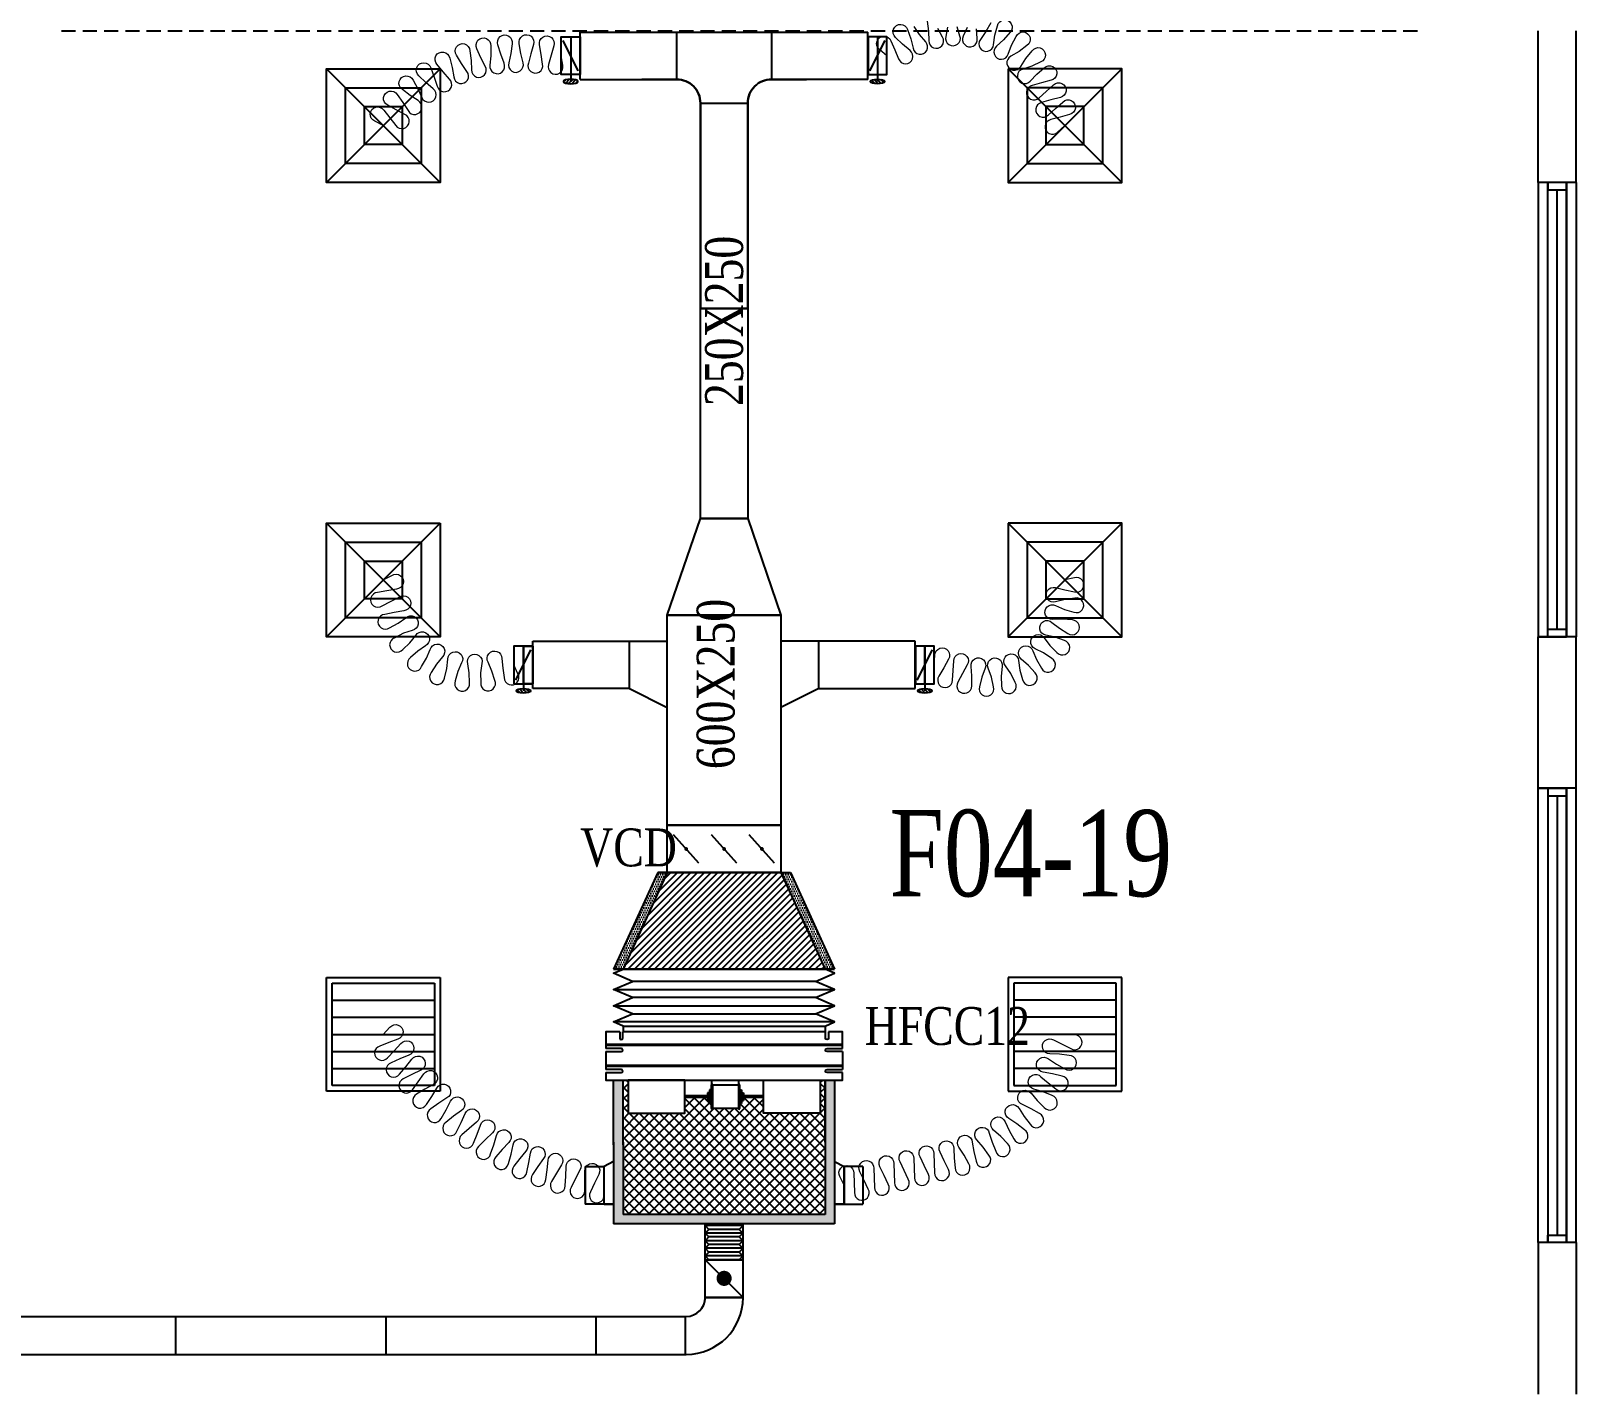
# Model space of a CAD drawing. Header units: metres. Extents: x 352651 to 1421851, y -87441 to -24441.
# Drawn here: x 657921 to 666082, y -48460 to -41260 of the extents above; entities that cross this region are included whole.
import ezdxf

# ---------------------------------------------------------------- set-up
doc = ezdxf.new("R2010")
doc.units = ezdxf.units.M
doc.header["$LTSCALE"] = 300
doc.header["$MEASUREMENT"] = 0
doc.linetypes.add('DASHED2', pattern=[0.375, 0.25, -0.125])
for name, color, linetype in [('bat noi mem', 4, 'CONTINUOUS'), ('CUA', 8, 'CONTINUOUS'), ('CUAGIO', 2, 'CONTINUOUS'), ('KHUAT', 8, 'DASHED2'), ('KT', 1, 'CONTINUOUS'), ('THAY', 9, 'CONTINUOUS'), ('thiet bi', 11, 'CONTINUOUS'), ('TUONG', 7, 'CONTINUOUS')]:
    doc.layers.add(name, color=color, linetype=linetype)
doc.layers.add('noi mem', color=5, linetype='BATTING', lineweight=0)
doc.styles.add('PHU', font='vntimeh.shx', dxfattribs={"width": 0.8})
doc.styles.add('ROMANS', font='romans.shx', dxfattribs={"width": 0.75, "bigfont": 'romancvn.shx'})
doc.linetypes.add('BATTING', pattern='A,0.0001,-0.1,[134,ltypeshp.shx,S=0.1,R=0,X=-0.1,Y=0],-0.2,[134,ltypeshp.shx,S=0.1,R=180,X=0.1,Y=0],-0.1', length=0.4001)
pattern_1 = [(0, (200395.673, -331490.506), (6.25, 12.5), [0, -12.5])]

# ---------------------------------------------------------------- blocks, each defined once
blk = doc.blocks.new('SAD')
at = {"layer": 'CUAGIO', "color": 8}
for p, q in [((-300, -300), (300, 300)), ((300, -300), (-300, 300))]:
    blk.add_line(p, q, dxfattribs=at)
at = {"layer": 'CUAGIO'}
blk.add_lwpolyline([(300, -300), (300, 300), (-300, 300), (-300, -300)], close=True, dxfattribs=at)
at = {"layer": 'CUAGIO', "color": 8}
for points in [[(200, -200), (200, 200), (-200, 200), (-200, -200)], [(100, -100), (100, 100), (-100, 100), (-100, -100)]]:
    blk.add_lwpolyline(points, close=True, dxfattribs=at)
blk = doc.blocks.new('SAG')
at = {"layer": 'CUAGIO'}
for p, q in [((-300, 300), (-300, -300)), ((300, 300), (-300, 300)), ((300, -300), (300, 300)), ((-300, -300), (300, -300))]:
    blk.add_line(p, q, dxfattribs=at)
at = {"layer": 'CUAGIO', "color": 8}
for p, q in [((-270, 270), (-270, -270)), ((270, 270), (-270, 270)), ((-180, -270), (-180, 270)), ((-90, -270), (-90, 270)), ((0, -270), (0, 270)), ((90, -270), (90, 270)), ((180, -270), (180, 270)), ((270, -270), (270, 270)), ((-270, -270), (270, -270))]:
    blk.add_line(p, q, dxfattribs=at)
blk = doc.blocks.new('1-van gio D200')
at = {"layer": 'CUAGIO'}
h = blk.add_hatch(dxfattribs=at)
h.set_pattern_fill('ANSI31', color=256, scale=100, style=0)
edge = h.paths.add_edge_path()
edge.add_ellipse((486127, -58494), major_axis=(-38.1, 0), ratio=0.310482, start_angle=0, end_angle=360, ccw=False)
for p, q in [((486127, -58257.4), (486127, -58494)), ((486167, -58437.3), (486087.1, -58277.5))]:
    blk.add_line(p, q, dxfattribs=at)
at = {"layer": 'CUAGIO', "const_width": 3}
for points in [[(486127, -58457.4), (486177, -58457.4), (486177, -58257.4), (486077, -58257.4), (486077, -58457.4), (486127, -58457.4)], [(486127, -58257.4), (486127, -58494)], [(486167, -58437.3), (486087.1, -58277.5)]]:
    blk.add_lwpolyline(points, dxfattribs=at)
at = {"layer": 'CUAGIO'}
blk.add_lwpolyline([(486177, -58457.4), (486077, -58457.4), (486077, -58257.4), (486177, -58257.4)], close=True, dxfattribs=at)
at = {"layer": 'CUAGIO', "const_width": 5.35}
blk.add_lwpolyline([(486130.7, -58357.4, -1), (486123.3, -58357.4, -1)], format="xyb", close=True, dxfattribs=at)
at = {"layer": 'CUAGIO', "extrusion": (0, 0, -1)}
blk.add_ellipse((486127, -58494), major_axis=(-38.1, 0), ratio=0.310482, start_param=-1.570796, end_param=4.712389, dxfattribs=at)

msp = doc.modelspace()

# ---------------------------------------------------------------- hatches: boundary and pattern name
at = {"layer": 'CUAGIO'}
h = msp.add_hatch(dxfattribs=at)
h.set_pattern_fill('DOTS', color=256, scale=200, style=0)
h.set_pattern_definition(pattern_1)
h.paths.add_polyline_path([(661048.6, -46215.4), (660998.6, -46215.4), (661232.1, -45705.4), (661282.1, -45705.4)])
h = msp.add_hatch(dxfattribs=at)
h.set_pattern_fill('ANSI31', color=256, scale=200, style=0)
h.set_pattern_definition([(45, (-181458.12, -89186.35), (-17.6776695, 17.6776695), [])])
h.paths.add_polyline_path([(661882.1, -45705.4), (661282.1, -45705.4), (661048.6, -46215.4), (662115.6, -46215.4)])
h = msp.add_hatch(dxfattribs=at)
h.set_pattern_fill('DOTS', color=256, scale=200, style=0)
h.set_pattern_definition(pattern_1)
h.paths.add_polyline_path([(661882.1, -45705.4), (661932.1, -45705.4), (662165.6, -46215.4), (662115.6, -46215.4)])
h = msp.add_hatch(dxfattribs=at)
h.set_pattern_fill('DOTS', color=2, scale=200, style=0)
h.set_pattern_definition([(0, (110488.365, 9924.605), (6.25, 12.5), [0, -12.5])])
h.paths.add_polyline_path([(662165.6, -46800.9), (662115.6, -46800.9), (662115.6, -47510.9), (661048.6, -47510.9), (661048.6, -47128.2), (661048.6, -46800.9), (660998.6, -46800.9), (660998.6, -47143.2), (660998.6, -47560.9), (662165.6, -47560.9)])
at = {"layer": 'CUAGIO', "ltscale": 1.5}
h = msp.add_hatch(dxfattribs=at)
h.set_pattern_fill('ANSI37', color=9, scale=300, angle=360, style=0)
h.set_pattern_definition([(45, (194203.714, -651.24), (-26.5165043, 26.5165043), []), (135, (194203.714, -651.24), (-26.5165043, -26.5165043), [])])
h.paths.add_polyline_path([(662115.6, -47510.9), (662115.6, -46800.9), (662089.6, -46800.9), (662089.6, -46975.9), (661789.6, -46975.9), (661789.6, -46892.9), (661684.3, -46892.9), (661684.3, -46908.6), (661673.8, -46908.6), (661673.8, -46924.4), (661663.9, -46924.4), (661663.9, -46949.3, -1), (661657.4, -46951.4), (661521.2, -46951.4, -1), (661514.8, -46949.3), (661514.8, -46924.4), (661504.9, -46924.4), (661504.9, -46908.6), (661494.3, -46908.6), (661494.3, -46892.9), (661374.7, -46892.9), (661374.7, -46975.9), (661074.7, -46975.9), (661074.7, -46800.9), (661048.6, -46800.9), (661048.6, -47143.2), (661048.6, -47510.9)])

# ---------------------------------------------------------------- linework, layer by layer
at = {"layer": 'bat noi mem'}
for p, q in [((661048.6, -46215.4), (662115.6, -46215.4)), ((662115.6, -46215.4), (661048.6, -46215.4)), ((660998.6, -46322.5), (662165.6, -46322.5)), ((662065.6, -46279.7), (661098.6, -46279.7)), ((660998.6, -46408.2), (662165.6, -46408.2)), ((662065.6, -46365.4), (661098.6, -46365.4)), ((662165.6, -46493.9), (660998.6, -46493.9)), ((661098.6, -46451.1), (662065.6, -46451.1)), ((661482.1, -47569.6), (661490.8, -47560.9)), ((661682.1, -47569.6), (661482.1, -47569.6)), ((661482.1, -47569.6), (661502.1, -47589.6)), ((661682.1, -47569.6), (661662.1, -47589.6)), ((661682.1, -47569.6), (661673.4, -47560.9)), ((661502.1, -47589.6), (661482.1, -47609.6)), ((661682.1, -47609.6), (661482.1, -47609.6)), ((661482.1, -47609.6), (661502.1, -47629.6)), ((661502.1, -47629.6), (661482.1, -47649.6)), ((661682.1, -47649.6), (661482.1, -47649.6)), ((661482.1, -47649.6), (661502.1, -47669.6)), ((661662.1, -47589.6), (661502.1, -47589.6)), ((661662.1, -47629.6), (661502.1, -47629.6)), ((661662.1, -47589.6), (661682.1, -47609.6)), ((661682.1, -47609.6), (661662.1, -47629.6)), ((661662.1, -47629.6), (661682.1, -47649.6)), ((661682.1, -47649.6), (661662.1, -47669.6)), ((661502.1, -47669.6), (661482.1, -47689.6)), ((661682.1, -47689.6), (661482.1, -47689.6)), ((661482.1, -47689.6), (661502.1, -47709.6)), ((661502.1, -47709.6), (661482.1, -47729.6)), ((661682.1, -47729.6), (661482.1, -47729.6)), ((661482.1, -47729.6), (661502.1, -47749.6)), ((661662.1, -47669.6), (661502.1, -47669.6)), ((661662.1, -47709.6), (661502.1, -47709.6)), ((661662.1, -47669.6), (661682.1, -47689.6)), ((661682.1, -47689.6), (661662.1, -47709.6)), ((661662.1, -47709.6), (661682.1, -47729.6)), ((661682.1, -47729.6), (661662.1, -47749.6)), ((661662.1, -47749.6), (661502.1, -47749.6))]:
    msp.add_line(p, q, dxfattribs=at)
for points in [[(661048.6, -46515.4), (660998.6, -46493.9), (661098.6, -46451.1), (660998.6, -46408.2), (661098.6, -46365.4), (660998.6, -46322.5), (661098.6, -46279.7), (660998.6, -46236.8), (661048.6, -46215.4)], [(662115.6, -46515.4), (662165.6, -46493.9), (662065.6, -46451.1), (662165.6, -46408.2), (662065.6, -46365.4), (662165.6, -46322.5), (662065.6, -46279.7), (662165.6, -46236.8), (662115.6, -46215.4)]]:
    msp.add_lwpolyline(points, dxfattribs=at)
at = {"layer": 'CUA', "linetype": 'Continuous'}
for p, q in [((665932.1, -44459.6), (665932.1, -42059.6)), ((665982.1, -44419.6), (665982.1, -42099.6)), ((666032.1, -42059.6), (666032.1, -44459.6)), ((666032.1, -44459.6), (666032.1, -42059.6)), ((665932.1, -45259.6), (665932.1, -47659.6)), ((666032.1, -47659.6), (666032.1, -45259.6)), ((666032.1, -45259.6), (666032.1, -47659.6)), ((665982.1, -45299.6), (665982.1, -47619.6))]:
    msp.add_line(p, q, dxfattribs=at)
for points in [[(665932.1, -42059.6), (665932.1, -42099.6), (666032.1, -42099.6), (666032.1, -42059.6)], [(665932.1, -44459.6), (665932.1, -44419.6), (666032.1, -44419.6), (666032.1, -44459.6)], [(665932.1, -45259.6), (665932.1, -45299.6), (666032.1, -45299.6), (666032.1, -45259.6)], [(665932.1, -47659.6), (665932.1, -47619.6), (666032.1, -47619.6), (666032.1, -47659.6)]]:
    msp.add_lwpolyline(points, close=True, dxfattribs=at)
at = {"layer": 'CUAGIO'}
for p, q in [((660822.1, -41515.4), (660822.1, -41265.4)), ((661332.1, -41515.4), (661332.1, -41265.4)), ((661832.1, -41265.4), (661832.1, -41515.4)), ((662342.1, -41515.4), (662342.1, -41265.4)), ((661457.1, -41640.4), (661707.1, -41640.4)), ((660572.1, -44733.5), (660572.1, -44483.5)), ((660572.1, -44483.5), (661282.1, -44483.5)), ((661082.1, -44733.5), (661082.1, -44483.5)), ((662592.1, -44483.5), (661882.1, -44483.5)), ((662082.1, -44733.5), (662082.1, -44483.5)), ((662592.1, -44733.5), (662592.1, -44483.5)), ((661082.1, -44733.5), (660572.1, -44733.5)), ((661082.1, -44733.5), (661282.1, -44833.5)), ((662082.1, -44733.5), (661882.1, -44833.5)), ((662082.1, -44733.5), (662592.1, -44733.5)), ((661882.1, -45455.4), (661282.1, -45455.4)), ((661449.1, -45654.7), (661315.2, -45506.1)), ((661649.1, -45654.7), (661515.2, -45506.1)), ((661849.1, -45654.7), (661715.2, -45506.1)), ((661232.1, -45705.4), (660998.6, -46215.4)), ((661282.1, -45705.4), (661048.6, -46215.4)), ((661282.1, -45705.4), (661232.1, -45705.4)), ((661232.1, -45705.4), (661932.1, -45705.4)), ((661282.1, -45705.4), (661232.1, -45705.4)), ((661882.1, -45705.4), (662115.6, -46215.4)), ((661882.1, -45705.4), (661932.1, -45705.4)), ((661882.1, -45705.4), (661932.1, -45705.4)), ((661932.1, -45705.4), (662165.6, -46215.4)), ((662165.6, -46215.4), (660998.6, -46215.4)), ((660998.6, -46215.4), (662165.6, -46215.4)), ((661048.6, -46215.4), (662115.6, -46215.4)), ((662115.6, -46215.4), (661048.6, -46215.4)), ((660998.6, -47143.2), (660998.6, -46800.9)), ((661048.6, -47143.2), (661048.6, -46800.9)), ((662115.6, -47128.2), (662115.6, -46800.9)), ((660998.6, -47128.2), (660998.6, -47560.9)), ((661048.6, -47128.2), (661048.6, -47510.9)), ((662115.6, -47128.2), (662115.6, -47509.1)), ((660848.9, -47256.9), (660848.9, -47456.9)), ((660948.6, -47456.9), (660948.6, -47256.9)), ((660948.6, -47456.9), (660948.6, -47256.9)), ((662215.6, -47256.9), (662215.6, -47456.9)), ((662215.6, -47456.9), (662215.6, -47256.9)), ((662315.3, -47256.9), (662315.3, -47456.9)), ((660948.6, -47456.9), (660848.9, -47456.9)), ((662215.6, -47456.9), (662315.3, -47456.9)), ((661482.1, -47749.6), (661682.1, -47949.6)), ((661482.1, -47963.5), (661482.1, -47752.6)), ((661682.1, -47963.5), (661682.1, -47752.6)), ((661682.1, -47963.5), (661682.1, -47752.6)), ((661682.1, -47949.6), (661482.1, -47949.6)), ((651207.1, -48049.6), (661382.1, -48049.6)), ((658687.1, -48249.6), (658687.1, -48049.6)), ((659797.1, -48249.6), (659797.1, -48049.6)), ((660907.1, -48250.9), (660907.1, -48050.9)), ((661378, -48249.6), (661378, -48049.6)), ((654247.1, -48249.6), (661382.1, -48249.6))]:
    msp.add_line(p, q, dxfattribs=at)
at = {"layer": 'CUAGIO', "ltscale": 1.5}
msp.add_line((660822.1, -41265.4), (662342.1, -41265.4), dxfattribs=at)
at = {"layer": 'CUAGIO', "color": 2}
for p, q in [((662115.6, -46800.9), (662115.6, -47510.9)), ((662165.6, -46800.9), (662165.6, -47560.9)), ((662165.6, -47560.9), (660998.6, -47560.9)), ((662115.6, -47510.9), (661048.6, -47510.9)), ((661482.1, -47950.9), (661482.1, -47560.9)), ((661682.1, -47950.9), (661682.1, -47560.9)), ((661482.1, -47749.6), (661682.1, -47749.6)), ((661482.1, -47949.6), (661682.1, -47949.6))]:
    msp.add_line(p, q, dxfattribs=at)
at = {"layer": 'CUAGIO'}
for points in [[(660822.1, -41515.4), (661332.1, -41515.4, -0.414214), (661457.1, -41640.4), (661457.1, -42725.4), (661707.1, -42725.4), (661707.1, -41640.4, -0.414214), (661832.1, -41515.4), (662017.1, -41515.4)], [(662342.1, -41515.4), (661832.1, -41515.4, 0.414214), (661707.1, -41640.4), (661707.1, -42725.4), (661457.1, -42725.4), (661457.1, -41640.4, 0.414214), (661332.1, -41515.4), (661147.1, -41515.4)]]:
    msp.add_lwpolyline(points, format="xyb", dxfattribs=at)
for points in [[(661457.1, -43835.4), (661457.1, -42725.4), (661707.1, -42725.4), (661707.1, -43835.4)], [(661882.1, -44345.4), (661282.1, -44345.4), (661457.1, -43835.4), (661707.1, -43835.4)], [(660572.1, -44708.5), (660522.1, -44708.5), (660522.1, -44508.5), (660572.1, -44508.5)], [(662592.1, -44708.5), (662642.1, -44708.5), (662642.1, -44508.5), (662592.1, -44508.5)], [(661282.1, -45455.4), (661882.1, -45455.4), (661882.1, -45705.4), (661282.1, -45705.4)]]:
    msp.add_lwpolyline(points, close=True, dxfattribs=at)
at = {"layer": 'CUAGIO', "color": 2}
msp.add_lwpolyline([(661282.1, -44345.4), (661882.1, -44345.4), (661882.1, -45455.4), (661282.1, -45455.4)], close=True, dxfattribs=at)
at = {"layer": 'CUAGIO'}
for points, const_width in [([(661377.1, -45580.4, 1), (661387.1, -45580.4, 1)], 10), ([(661577.1, -45580.4, 1), (661587.1, -45580.4, 1)], 10), ([(661777.1, -45580.4, 1), (661787.1, -45580.4, 1)], 10), ([(661562.1, -47848.3, 1), (661602.1, -47848.3, 1)], 40)]:
    msp.add_lwpolyline(points, format="xyb", close=True, dxfattribs=dict(at, const_width=const_width))
for points in [[(660998.6, -47231.7), (660948.6, -47256.9)], [(662165.6, -47231.7), (662215.6, -47256.9)], [(660848.9, -47256.9), (660948.6, -47256.9)], [(662315.3, -47256.9), (662215.6, -47256.9)], [(660998.6, -47456.9), (660948.6, -47456.9)], [(660948.6, -47456.9), (660998.6, -47456.9)], [(662165.6, -47456.9), (662215.6, -47456.9)], [(662215.6, -47456.9), (662165.6, -47456.9)]]:
    msp.add_lwpolyline(points, dxfattribs=at)
for radius in [100, 300]:
    msp.add_arc((661382.1, -47949.6), radius, 270, 0, dxfattribs=at)
at = {"layer": 'KHUAT'}
msp.add_line((658082.1, -41259.6), (665282.1, -41259.6), dxfattribs=at)
at = {"layer": 'noi mem', "linetype": 'ByBlock', "ltscale": 1.5}
for points in [[(662655.3, -41209), (662662.1, -41260.6), (662663.1, -41311.3, 1.333333), (662735.7, -41292.4), (662711.8, -41247.7)], [(662990.2, -41217.8), (662965.2, -41263.4), (662935.9, -41304.8, 1.333333), (663005.6, -41332.6), (663012.9, -41282.4), (663026, -41232.1, -1.333333), (663092.4, -41267), (663058.3, -41306.3), (663021, -41340.7, 1.333333), (663083.2, -41382.5), (663100.9, -41335), (663124.4, -41288.5, -1.333333), (663181.9, -41336.6), (663140.3, -41367.9), (663096.6, -41393.7, 1.333333), (663148.7, -41447.6), (663176, -41404.8), (663208.6, -41364.3, -1.333333), (663254.8, -41423.5), (663207.5, -41445.3), (663159.4, -41461.3, 1.333333), (663199, -41525), (663234.7, -41488.9), (663272.9, -41454.6, -1.333333), (663308.8, -41520.5), (663259.2, -41534), (663209.7, -41547.6, 1.333333), (663245.6, -41613.4), (663283.8, -41579.1), (663322.1, -41544.8, -1.333333), (663358, -41610.7), (663308.4, -41624.2), (663258.8, -41637.8, 1.333333), (663294.7, -41703.6), (663333, -41669.4), (663371.2, -41635.1, -1.333333), (663407.1, -41700.9), (663357.6, -41714.5), (663308, -41728, 1.333333), (663343.9, -41793.9), (663382.1, -41759.6)], [(659782.1, -41759.6), (659736.7, -41736.1, -1.333333), (659784.4, -41678.2), (659816.1, -41718.4), (659847.8, -41758.5, 1.333333), (659895.6, -41700.7), (659850.1, -41677.2), (659805.4, -41651.6, -1.333333), (659855.4, -41595.7), (659885.7, -41637.4), (659912.8, -41680.3, 1.333333), (659966.3, -41627.7), (659923.8, -41599.9), (659882.7, -41568.8, -1.333333), (659939.4, -41519.8), (659964.2, -41565), (659985.6, -41611, 1.333333), (660045.3, -41565.6), (660006.8, -41532.7), (659969.9, -41496.6, -1.333333), (660032.4, -41455.2), (660051.3, -41503.2), (660066.6, -41551.5, 1.333333), (660131.6, -41514.2), (660097.6, -41476.6), (660065.6, -41436.1, -1.333333), (660132.9, -41403), (660145.5, -41453), (660154.6, -41502.9, 1.333333), (660223.8, -41474.2), (660194.8, -41432.5), (660168.3, -41388.3, -1.333333), (660239.3, -41364), (660245.4, -41415.2), (660248, -41465.9, 1.333333), (660320.3, -41446.2), (660296.9, -41401.2), (660276.2, -41354, -1.333333), (660349.7, -41338.9), (660349.2, -41390.5), (660345.3, -41441.1, 1.333333), (660419.6, -41430.8), (660402.1, -41383.1), (660387.6, -41333.7, -1.333333), (660462.4, -41328.1), (660455.4, -41379.2), (660445.1, -41428.9, 1.333333), (660520.1, -41428.1), (660508.8, -41378.7), (660500.4, -41328, -1.333333), (660575.3, -41331.5), (660562.1, -41381.2), (660548.5, -41430.5, 1.333333), (660623.4, -41434.8), (660615.5, -41384.3), (660607.6, -41333.7, -1.333333), (660682.4, -41338), (660668.8, -41387.3), (660655.2, -41436.6, 1.333333), (660730, -41440.9), (660722.1, -41390.4)], [(662442.1, -41390.4), (662403.1, -41357, -1.333333), (662463.6, -41312.7), (662483.6, -41360), (662503.6, -41407.4, 1.333333), (662564.1, -41363.1), (662525.1, -41329.7), (662487.7, -41293.6, -1.333333), (662550.7, -41252.9), (662568.2, -41301.9), (662579.9, -41351.3, 1.333333), (662646.8, -41317.5), (662614.1, -41278.8), (662585.1, -41235.6, -1.333333)], [(662762.6, -41240), (662752.9, -41289.8, 1.333333), (662827.8, -41286.5), (662813.8, -41237.8)], [(662865.1, -41240.9), (662845.2, -41287.6, 1.333333), (662919.1, -41300.1), (662915.7, -41249.5)], [(659782.1, -44159.6), (659827.1, -44136.6, -1.333333), (659851.2, -44207.6), (659801.5, -44216.7), (659751.8, -44225.8, 1.333333), (659775.8, -44296.8), (659820.8, -44273.9), (659865.9, -44250.9, -1.333333), (659889.9, -44321.9), (659840.2, -44331), (659790.1, -44341.3, 1.333333), (659815.6, -44411.9), (659860.7, -44387.7), (659901, -44358.9, -1.333333), (659935.1, -44425.7), (659888.2, -44441.4), (659842.1, -44464.7, 1.333333), (659885.2, -44526.1), (659922.8, -44490.8), (659953.5, -44452, -1.333333), (660004.7, -44506.8), (659963.9, -44534.9), (659926.1, -44569.9, 1.333333), (659984.3, -44617.1), (660010.7, -44572.8), (660029.7, -44527.1, -1.333333), (660093.9, -44565.7), (660062.4, -44603.9), (660035.6, -44648, 1.333333), (660104.7, -44677.4), (660117.9, -44627.5), (660123.5, -44578.3, -1.333333), (660195.9, -44597.8), (660176.1, -44643.2), (660162.5, -44692.9, 1.333333), (660236.9, -44702.2), (660235.9, -44650.6), (660227.8, -44601.8, -1.333333), (660302.8, -44600.6), (660296.2, -44649.7), (660296.8, -44701.3, 1.333333), (660370.9, -44689.7), (660355.8, -44640.4), (660335.7, -44594.3, -1.333333), (660408.1, -44574.7), (660414, -44624.7), (660420.4, -44674.8, 1.333333), (660492.6, -44654.7), (660472.1, -44608.5)], [(662692.1, -44608.5), (662695.4, -44557.3, -1.333333), (662767.2, -44578.7), (662741.8, -44623.3), (662716.4, -44667.9, 1.333333), (662788.3, -44689.4), (662791.5, -44638.2), (662794.7, -44587, -1.333333), (662866.6, -44608.4), (662841.2, -44653), (662817.2, -44699.2, 1.333333), (662889.8, -44718.1), (662891.3, -44666), (662886.3, -44615.8, -1.333333), (662960.6, -44625.6), (662942.7, -44672.9), (662930.8, -44723.6, 1.333333), (663005.8, -44724), (662994.5, -44673.2), (662977.1, -44625.7, -1.333333), (663051.5, -44616.7), (663045.9, -44666.9), (663047, -44719.1, 1.333333), (663119.8, -44700.8), (663096.2, -44654.3), (663067.5, -44612.7, -1.333333), (663137.4, -44585.5), (663144.4, -44635.5), (663158.5, -44685.7, 1.333333), (663224.4, -44649.9), (663189.9, -44610.8), (663151.8, -44577.6, -1.333333), (663212.7, -44533.8), (663232, -44580.5), (663258.1, -44625.6, 1.333333), (663313, -44574.5), (663269.9, -44545.2), (663224.7, -44522.6, -1.333333), (663272.8, -44465), (663303.1, -44505.4), (663339.7, -44542.6, 1.333333), (663380.1, -44479.4), (663331, -44461.8), (663281.6, -44451.2, -1.333333), (663313.8, -44383.4), (663353.3, -44415), (663397.9, -44441.9, 1.333333), (663421.4, -44370.7), (663369.5, -44365.8), (663319, -44367.8, -1.333333), (663333.3, -44294.2), (663379.3, -44314.9), (663429.3, -44329.9, 1.333333), (663434.2, -44255), (663382.7, -44263.2), (663332.8, -44275.1, -1.333333), (663332.4, -44200.1), (663382.5, -44211.4), (663432.5, -44222.7, 1.333333), (663432.1, -44147.7), (663382.1, -44159.6)], [(659782.1, -46559.6), (659817.3, -46522.2, -1.333333), (659859, -46584.5), (659811.1, -46602.8), (659763.2, -46621.1, 1.333333), (659805, -46683.4), (659840.1, -46646), (659874.4, -46608.1, -1.333333), (659917.3, -46669.6), (659869.9, -46688.7), (659822.8, -46709.5, 1.333333), (659867.6, -46769.6), (659901, -46730.4), (659932.8, -46690.5, -1.333333), (659979.5, -46749.1), (659933.4, -46771.2), (659887.7, -46794.9, 1.333333), (659936.2, -46852.1), (659967, -46810.8), (659996.3, -46768.9, -1.333333), (660046.6, -46824.6), (660001.9, -46849.5), (659957.8, -46876, 1.333333), (660009.9, -46930), (660038.1, -46886.9), (660064.6, -46843.3, -1.333333), (660118.3, -46895.6), (660075.3, -46923.3), (660033, -46952.6, 1.333333), (660088.3, -47003.2), (660113.7, -46958.4), (660137.4, -46913.1, -1.333333), (660194.3, -46962), (660153.2, -46992.3), (660112.8, -47024.2, 1.333333), (660171.2, -47071.3), (660193.7, -47024.9), (660214.6, -46978.3, -1.333333), (660274.4, -47023.5), (660235.3, -47056.3), (660196.9, -47090.7, 1.333333), (660258.2, -47134), (660277.8, -47086.3), (660295.6, -47038.4, -1.333333), (660358.2, -47079.8), (660321.2, -47115), (660285.1, -47151.7, 1.333333), (660349, -47191), (660365.5, -47142.3), (660380.3, -47093.4, -1.333333), (660445.4, -47130.7), (660410.7, -47168.2), (660377, -47207.1, 1.333333), (660443.2, -47242.3), (660456.6, -47192.6), (660468.3, -47142.8, -1.333333), (660535.6, -47176), (660503.3, -47215.6), (660472.1, -47256.5, 1.333333), (660540.5, -47287.5), (660550.7, -47237.1), (660559.3, -47186.7, -1.333333), (660628.5, -47215.5), (660598.8, -47257), (660570.2, -47299.9, 1.333333), (660640.4, -47326.5), (660647.4, -47275.5), (660652.8, -47224.7, -1.333333), (660723.7, -47249.1), (660696.7, -47292.4), (660670.9, -47337, 1.333333), (660742.5, -47359.1), (660746.4, -47307.8), (660748.5, -47256.7, -1.333333), (660820.8, -47276.6), (660796.6, -47321.6), (660773.6, -47367.7, 1.333333), (660846.5, -47385.3), (660847.2, -47333.8), (660847.1, -47282.5, -1.333333), (660920.2, -47299.2), (660897.9, -47345.4), (660875.6, -47391.5, 1.333333), (660948.7, -47408.2), (660948.6, -47356.9)], [(662215.6, -47356.9), (662193.8, -47310.8, -1.333333), (662266.6, -47292.9), (662268.6, -47343.9), (662270.5, -47394.9, 1.333333), (662343.4, -47377.1), (662321.5, -47331), (662299.6, -47284.8, -1.333333), (662372.4, -47267), (662374.4, -47318), (662376.4, -47369, 1.333333), (662449.2, -47351.1), (662427.3, -47305), (662405.4, -47258.8, -1.333333), (662478.3, -47241), (662480.2, -47292), (662482.2, -47343, 1.333333), (662555, -47325.1), (662533.2, -47279), (662511.3, -47232.9, -1.333333), (662584.1, -47215), (662586.1, -47266), (662588, -47317, 1.333333), (662660.9, -47299.1), (662639, -47253), (662617.1, -47206.9, -1.333333), (662689.9, -47189), (662691.9, -47240), (662693.9, -47291, 1.333333), (662766.7, -47273.1), (662744.8, -47227), (662722.8, -47181, -1.333333), (662795.6, -47162.9), (662797.7, -47213.8), (662802.6, -47265.1, 1.333333), (662874.4, -47243.2), (662849.8, -47197.9), (662822.5, -47155.3, -1.333333), (662892.6, -47128.5), (662900.7, -47178.4), (662912.6, -47228.5, 1.333333), (662980.7, -47197), (662950.1, -47155.5), (662917.2, -47117.1, -1.333333), (662982.9, -47080.9), (662997.8, -47129.2), (663016.5, -47177.2, 1.333333), (663079.6, -47136.6), (663043.6, -47099.7), (663005.8, -47066.2, -1.333333), (663065.9, -47021.3), (663087.3, -47067.1), (663112.4, -47112.1, 1.333333), (663169.3, -47063.2), (663128.6, -47031.6), (663086.5, -47003.6, -1.333333), (663139.9, -46950.9), (663167.4, -46993.4), (663198.4, -47034.4, 1.333333), (663248, -46978.2), (663203.4, -46952.5), (663157.8, -46930.5, -1.333333), (663203.5, -46871), (663236.5, -46909.2), (663273, -46945.7, 1.333333), (663314.4, -46883.1), (663266.6, -46863.8), (663218.5, -46848.3, -1.333333), (663255.5, -46783.1), (663293.5, -46816.4), (663334.6, -46847.5, 1.333333), (663367, -46779.9), (663317, -46767.3), (663267.2, -46758.6, -1.333333), (663294.9, -46688.9), (663337.2, -46716.7), (663382.1, -46741.8, 1.333333), (663404.9, -46670.4), (663353.7, -46664.8), (663302.8, -46661.6, -1.333333), (663322.4, -46589.2), (663368, -46612.2), (663413.6, -46635.1, 1.333333), (663433.1, -46562.7), (663382.1, -46559.6)]]:
    msp.add_lwpolyline(points, format="xyb", dxfattribs=at)
at = {"layer": 'THAY', "linetype": 'Continuous'}
for p, q in [((666082.1, -42059.6), (666082.1, -44459.6)), ((666082.1, -47659.6), (666082.1, -45259.6))]:
    msp.add_line(p, q, dxfattribs=at)
for points in [[(665882.1, -42059.6), (665882.1, -44459.6), (666032.1, -44459.6), (666032.1, -42059.6)], [(665882.1, -47659.6), (665882.1, -45259.6), (666032.1, -45259.6), (666032.1, -47659.6)]]:
    msp.add_lwpolyline(points, close=True, dxfattribs=at)
at = {"layer": 'thiet bi'}
for p, q in [((661048.6, -46515.4), (662115.6, -46515.4)), ((661048.6, -46515.4), (661048.6, -46546.9)), ((662115.6, -46515.4), (662115.6, -46546.9)), ((662207.6, -46612.9), (660956.6, -46612.9)), ((662207.6, -46617.9), (660956.6, -46617.9)), ((662207.6, -46723.9), (660956.6, -46723.9)), ((662207.6, -46728.9), (660956.6, -46728.9)), ((661518, -46823), (661518, -46800.9)), ((661521.2, -46825.3), (661521.2, -46951.4)), ((661657.4, -46825.3), (661657.4, -46951.4)), ((661660.7, -46823), (661660.7, -46800.9)), ((661494.3, -46883.8), (661374.7, -46883.8)), ((661374.7, -46883.8), (661374.7, -46892.9)), ((661494.3, -46892.9), (661374.7, -46892.9)), ((661504.9, -46868.2), (661494.3, -46868.2)), ((661494.3, -46868.2), (661494.3, -46908.6)), ((661504.9, -46908.6), (661494.3, -46908.6)), ((661514.8, -46852.4), (661504.9, -46852.4)), ((661504.9, -46852.4), (661504.9, -46924.4)), ((661514.8, -46924.4), (661504.9, -46924.4)), ((661663.9, -46852.4), (661673.8, -46852.4)), ((661663.9, -46924.4), (661673.8, -46924.4)), ((661673.8, -46852.4), (661673.8, -46924.4)), ((661673.8, -46868.2), (661684.3, -46868.2)), ((661673.8, -46908.6), (661684.3, -46908.6)), ((661684.3, -46868.2), (661684.3, -46908.6)), ((661789.6, -46883.8), (661684.3, -46883.8)), ((661789.6, -46892.9), (661684.3, -46892.9))]:
    msp.add_line(p, q, dxfattribs=at)
for points in [[(661030.6, -46546.9), (660956.6, -46546.9), (660956.6, -46634.4)], [(662117.6, -46546.9), (661046.6, -46546.9)], [(662207.6, -46634.4), (662207.6, -46546.9), (662133.6, -46546.9)], [(660956.6, -46650.4), (660956.6, -46745.4)], [(662207.6, -46650.4), (662207.6, -46745.4)], [(660956.6, -46761.4), (660956.6, -46800.9), (662207.6, -46800.9), (662207.6, -46761.4)]]:
    msp.add_lwpolyline(points, dxfattribs=at)
for points in [[(661030.6, -46546.9), (661030.6, -46578.9, 1), (661046.6, -46578.9), (661046.6, -46546.9)], [(662133.6, -46546.9), (662133.6, -46578.9, -1), (662117.6, -46578.9), (662117.6, -46546.9)], [(660956.6, -46650.4), (661038.6, -46650.4, 1), (661038.6, -46634.4), (660956.6, -46634.4)], [(662207.6, -46650.4), (662125.6, -46650.4, -1), (662125.6, -46634.4), (662207.6, -46634.4)], [(660956.6, -46761.4), (661038.6, -46761.4, 1), (661038.6, -46745.4), (660956.6, -46745.4)], [(662207.6, -46761.4), (662125.6, -46761.4, -1), (662125.6, -46745.4), (662207.6, -46745.4)]]:
    msp.add_lwpolyline(points, format="xyb", dxfattribs=at)
for points in [[(661074.7, -46975.9), (661374.7, -46975.9), (661374.7, -46800.9), (661074.7, -46800.9)], [(661663.9, -46951.4), (661514.8, -46951.4), (661514.8, -46825.3), (661663.9, -46825.3)], [(662089.6, -46975.9), (661789.6, -46975.9), (661789.6, -46800.9), (662089.6, -46800.9)]]:
    msp.add_lwpolyline(points, close=True, dxfattribs=at)
for centre, start, end in [((661518, -46826.4), 18.04953, 161.95047), ((661660.7, -46826.4), 18.04953, 161.95047), ((661518, -46950.4), 198.04953, 341.95047), ((661660.7, -46950.4), 198.04953, 341.95047)]:
    msp.add_arc(centre, 3.41, start, end, dxfattribs=at)
at = {"layer": 'TUONG'}
for p, q in [((665882.1, -42059.6), (665882.1, -41259.6)), ((666082.1, -42059.6), (666082.1, -41259.6)), ((666082.1, -42059.6), (665882.1, -42059.6)), ((665882.1, -45259.6), (665882.1, -44459.6)), ((666082.1, -44459.6), (665882.1, -44459.6)), ((666082.1, -45259.6), (666082.1, -44459.6)), ((666082.1, -45259.6), (665882.1, -45259.6)), ((665882.1, -47659.6), (665882.1, -48459.6)), ((666082.1, -47659.6), (665882.1, -47659.6)), ((666082.1, -47659.6), (666082.1, -48459.6))]:
    msp.add_line(p, q, dxfattribs=at)

# ---------------------------------------------------------------- block references
at = {"layer": 'CUAGIO'}
msp.add_blockref('1-van gio D200', (174645.1, 16967), dxfattribs=at)
at = {"layer": 'CUAGIO', "xscale": -1}
for p in [(1148519.2, 16967), (1146649.2, 13748.9), (1148769.2, 13748.9)]:
    msp.add_blockref('1-van gio D200', p, dxfattribs=at)
for name, p, rotation in [('SAD', (659782.1, -41759.6), 180), ('SAD', (659782.1, -44159.6), 180), ('SAG', (659782.1, -46559.6), 270)]:
    msp.add_blockref(name, p, dxfattribs=dict(at, rotation=rotation))
at = {"layer": 'CUAGIO'}
for name, p, rotation in [('SAD', (663382.1, -41759.6), 180), ('SAD', (663382.1, -44159.6), 180), ('SAG', (663382.1, -46559.6), 90)]:
    msp.add_blockref(name, p, dxfattribs=dict(at, rotation=rotation))

# ---------------------------------------------------------------- texts
at = {"layer": 'CUAGIO', "color": 2, "char_height": 200, "attachment_point": 1, "rotation": 90, "style": 'PHU'}
for s, insert, width in [('250x250', (661481.8, -43241), 788.836), ('600x250', (661437.4, -45158.8), 1155.253)]:
    msp.add_mtext(s, dxfattribs=dict(at, insert=insert, width=width))
at = {"layer": 'CUAGIO', "color": 2, "char_height": 200, "attachment_point": 1, "style": 'PHU'}
for s, insert, width in [('VCD', (660822.4, -45472), 439.881), ('hfcc12', (662324.9, -46415.3), 924.737)]:
    msp.add_mtext(s, dxfattribs=dict(at, insert=insert, width=width))
at = {"layer": 'KT', "ltscale": 1.5, "insert": (662455.9, -45374), "char_height": 456.096, "width": 2517.297, "attachment_point": 1, "style": 'ROMANS'}
msp.add_mtext('{\\fTimes New Roman|b0|i0|c0|p18;F04-19}', dxfattribs=at)

doc.saveas('drawing.dxf')
